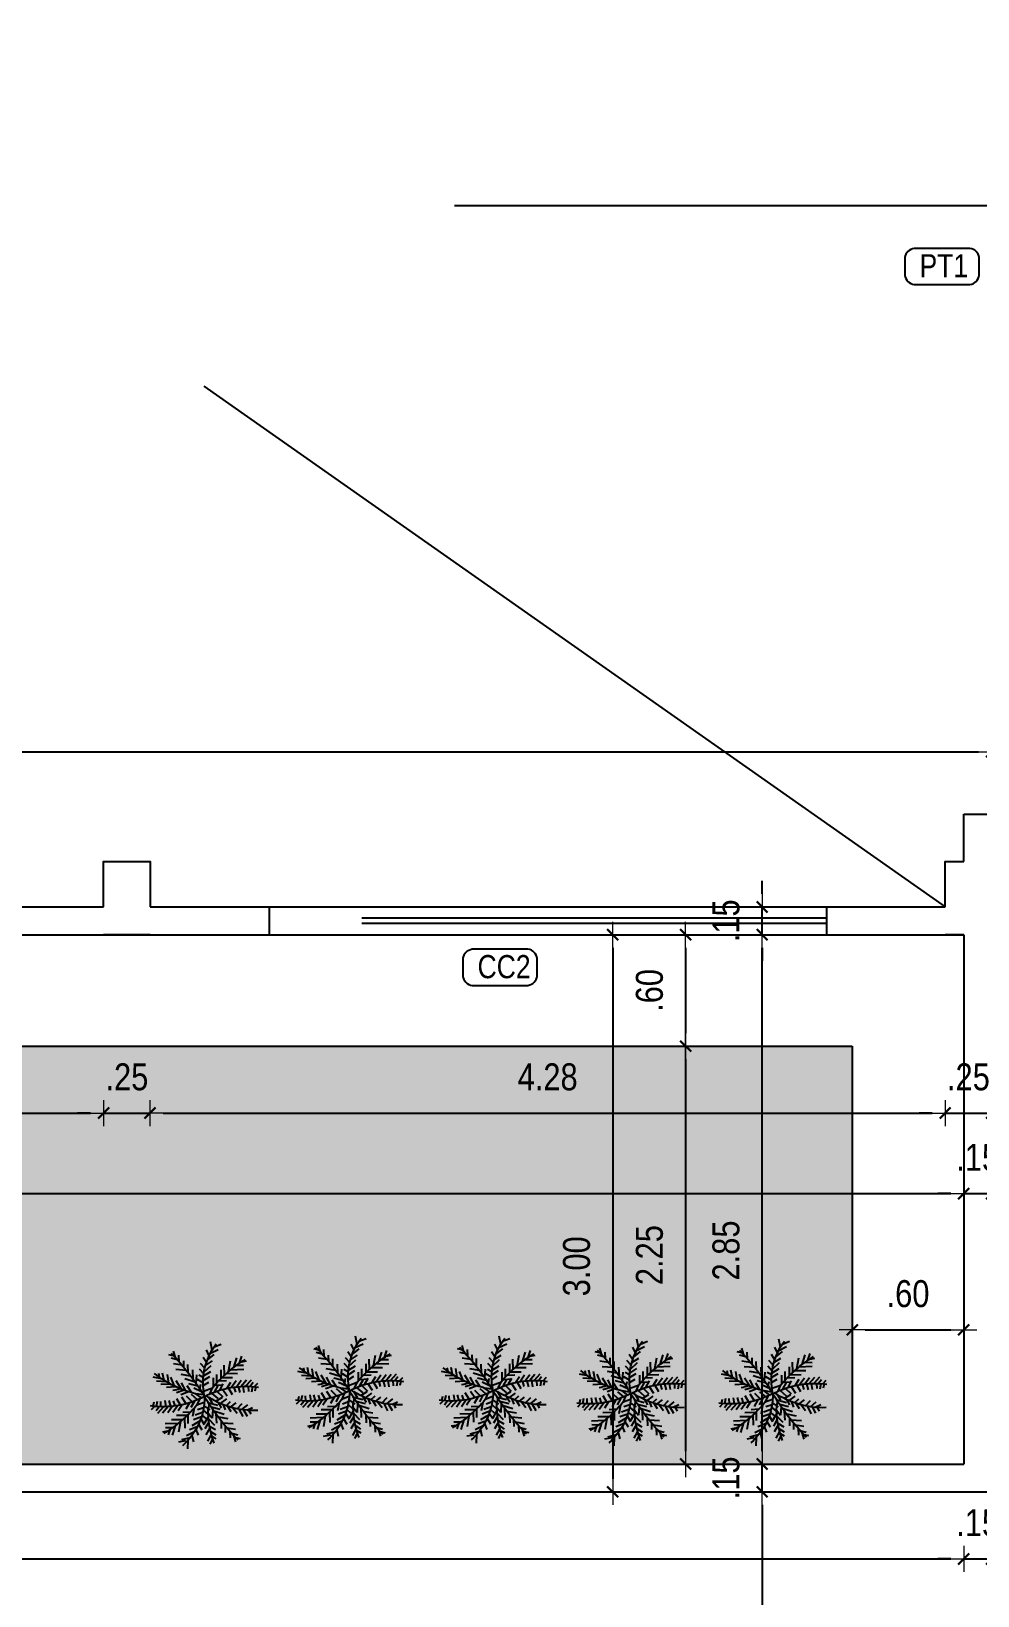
# Model space of a CAD drawing. Header units: millimetres. Extents: x 1170 to 1315, y 90 to 135.
# Drawn here: x 1284.61 to 1289.71, y 94.6 to 103.02 of the extents above; entities that cross this region are included whole.
import ezdxf
from ezdxf.enums import TextEntityAlignment as Align

# ---------------------------------------------------------------- set-up
doc = ezdxf.new("R2010")
doc.units = ezdxf.units.MM
doc.header["$LTSCALE"] = 20
doc.header["$MEASUREMENT"] = 0
for name, pattern in [('CENTER', [2, 1.25, -0.25, 0.25, -0.25]), ('HIDDEN', [0.375, 0.25, -0.125]), ('HIDDEN2', [0.1875, 0.125, -0.0625])]:
    doc.linetypes.add(name, pattern=pattern)
doc.layers.get('DEFPOINTS').update_dxf_attribs({"linetype": 'CONTINUOUS'})
for name, color, linetype in [('COTA', 7, 'CONTINUOUS'), ('E-hatch', 8, 'CONTINUOUS'), ('Indic_Corte_Vista', 2, 'CONTINUOUS'), ('LAYER1', 7, 'CONTINUOUS'), ('LAYER7', 4, 'CONTINUOUS'), ('VE', 118, 'CONTINUOUS'), ('VEGET', 76, 'CONTINUOUS')]:
    doc.layers.add(name, color=color, linetype=linetype)
doc.layers.add('E-Pen-C', color=4, linetype='CONTINUOUS', lineweight=15)
doc.layers.add('E-Pen-G', color=3, linetype='CONTINUOUS', lineweight=30)
doc.styles.add('F2', font='ARIALN.TTF')
doc.dimstyles.new('DIMENSION-1', dxfattribs={"dimtxt": 0.145, "dimasz": 0.07, "dimexe": 1, "dimexo": 0, "dimgap": 0.12, "dimtad": 1, "dimzin": 7, "dimdsep": 46, "dimtxsty": 'F2', "dimblk1": 'TRACO', "dimblk2": 'TRACO', "dimsah": 1, "dimcen": 1, "dimse1": 1, "dimse2": 1, "dimclrd": 4, "dimclre": 256, "dimclrt": 4, "dimadec": 8, "dimazin": 0, "dimtfac": 1, "dimtix": 1, "dimtmove": 2, "dimatfit": 3, "dimldrblk": 'TRACO', "dimfxl": 1, "dimtolj": 1, "dimtzin": 0, "dimarcsym": 0})

# ---------------------------------------------------------------- blocks, each defined once
blk = doc.blocks.new('TRACO')
at = {"layer": 'E-Pen-C'}
for p, q in [((-1, 0), (1, 0)), ((0, 1), (0, -1))]:
    blk.add_line(p, q, dxfattribs=at)
at = {"layer": 'E-Pen-G'}
blk.add_line((-0.42, -0.42), (0.42, 0.42), dxfattribs=at)
blk = doc.blocks.new('*D342')
at = {"layer": 'COTA', "color": 4, "linetype": 'Continuous', "lineweight": -2}
for p, q in [((1288.5467, 95.3784), (1288.5467, 95.4484)), ((1288.5467, 95.1584), (1288.5467, 95.3084)), ((1288.5467, 95.0884), (1288.5467, 95.0184))]:
    blk.add_line(p, q, dxfattribs=at)
at = {"layer": 'DEFPOINTS', "color": 0, "linetype": 'Continuous'}
for p in [(1288.5467, 95.3084), (1288.6707, 95.3084), (1288.6707, 95.1584)]:
    blk.add_point(p, dxfattribs=at)
at = {"layer": 'COTA', "color": 4, "linetype": 'Continuous', "lineweight": -2, "xscale": 0.07, "yscale": 0.07, "zscale": 0.07}
for p, rotation in [((1288.5467, 95.3084), 270), ((1288.5467, 95.1584), 90)]:
    blk.add_blockref('TRACO', p, dxfattribs=dict(at, rotation=rotation))
at = {"layer": 'COTA', "color": 4, "linetype": 'Continuous', "insert": (1288.3527, 95.2334), "char_height": 0.145, "attachment_point": 5, "rotation": 90, "style": 'F2'}
blk.add_mtext('\\A1;.15', dxfattribs=at)
blk = doc.blocks.new('*D343')
at = {"layer": 'COTA', "color": 4, "linetype": 'Continuous', "lineweight": -2}
blk.add_line((1288.5467, 95.3784), (1288.5467, 98.0884), dxfattribs=at)
at = {"layer": 'DEFPOINTS', "color": 0, "linetype": 'Continuous'}
for p in [(1288.5467, 98.1584), (1289.5316, 98.1584), (1288.6707, 95.3084)]:
    blk.add_point(p, dxfattribs=at)
at = {"layer": 'COTA', "color": 4, "linetype": 'Continuous', "lineweight": -2, "xscale": 0.07, "yscale": 0.07, "zscale": 0.07}
for p, rotation in [((1288.5467, 98.1584), 90), ((1288.5467, 95.3084), 270)]:
    blk.add_blockref('TRACO', p, dxfattribs=dict(at, rotation=rotation))
at = {"layer": 'COTA', "color": 4, "linetype": 'Continuous', "insert": (1288.3527, 96.4581), "char_height": 0.145, "attachment_point": 5, "rotation": 90, "style": 'F2'}
blk.add_mtext('\\A1;2.85', dxfattribs=at)
blk = doc.blocks.new('*D344')
at = {"layer": 'COTA', "color": 4, "linetype": 'Continuous', "lineweight": -2}
for p, q in [((1288.5467, 98.3784), (1288.5467, 98.4484)), ((1288.5467, 98.1584), (1288.5467, 98.3084)), ((1288.5467, 98.0884), (1288.5467, 98.0184))]:
    blk.add_line(p, q, dxfattribs=at)
at = {"layer": 'DEFPOINTS', "color": 0, "linetype": 'Continuous'}
for p in [(1288.5467, 98.3084), (1289.5316, 98.3084), (1289.5316, 98.1584)]:
    blk.add_point(p, dxfattribs=at)
at = {"layer": 'COTA', "color": 4, "linetype": 'Continuous', "lineweight": -2, "xscale": 0.07, "yscale": 0.07, "zscale": 0.07}
for p, rotation in [((1288.5467, 98.3084), 270), ((1288.5467, 98.1584), 90)]:
    blk.add_blockref('TRACO', p, dxfattribs=dict(at, rotation=rotation))
at = {"layer": 'COTA', "color": 4, "linetype": 'Continuous', "insert": (1288.3527, 98.2334), "char_height": 0.145, "attachment_point": 5, "rotation": 90, "style": 'F2'}
blk.add_mtext('\\A1;.15', dxfattribs=at)
blk = doc.blocks.new('*D353')
at = {"layer": 'COTA', "color": 4, "linetype": 'Continuous', "lineweight": -2}
blk.add_line((1288.5467, 95.0884), (1288.5467, 92.7343), dxfattribs=at)
at = {"layer": 'DEFPOINTS', "color": 0, "linetype": 'Continuous'}
for p in [(1289.7816, 95.1584), (1288.5467, 92.6643), (1289.8711, 92.6643)]:
    blk.add_point(p, dxfattribs=at)
at = {"layer": 'COTA', "color": 4, "linetype": 'Continuous', "lineweight": -2, "xscale": 0.07, "yscale": 0.07, "zscale": 0.07}
for p, rotation in [((1288.5467, 95.1584), 90), ((1288.5467, 92.6643), 270)]:
    blk.add_blockref('TRACO', p, dxfattribs=dict(at, rotation=rotation))
at = {"layer": 'COTA', "color": 4, "linetype": 'Continuous', "insert": (1288.3527, 93.9114), "char_height": 0.145, "attachment_point": 5, "rotation": 90, "style": 'F2'}
blk.add_mtext('\\A1;2.50', dxfattribs=at)
blk = doc.blocks.new('*D357')
at = {"layer": 'COTA', "color": 4, "linetype": 'Continuous', "lineweight": -2}
blk.add_line((1266.7543, 94.7975), (1289.5616, 94.7975), dxfattribs=at)
at = {"layer": 'DEFPOINTS', "color": 0, "linetype": 'Continuous'}
for p in [(1289.6316, 95.3084), (1266.6843, 95.1584), (1289.6316, 94.7975)]:
    blk.add_point(p, dxfattribs=at)
at = {"layer": 'COTA', "color": 4, "linetype": 'Continuous', "lineweight": -2, "xscale": 0.07, "yscale": 0.07, "zscale": 0.07, "rotation": 180}
blk.add_blockref('TRACO', (1266.6843, 94.7975), dxfattribs=at)
at = {"layer": 'COTA', "color": 4, "linetype": 'Continuous', "lineweight": -2, "xscale": 0.07, "yscale": 0.07, "zscale": 0.07}
blk.add_blockref('TRACO', (1289.6316, 94.7975), dxfattribs=at)
at = {"layer": 'COTA', "color": 4, "linetype": 'Continuous', "insert": (1278.1579, 94.9916), "char_height": 0.145, "attachment_point": 5, "style": 'F2'}
blk.add_mtext('\\A1;22.95', dxfattribs=at)
blk = doc.blocks.new('*D358')
at = {"layer": 'COTA', "color": 4, "linetype": 'Continuous', "lineweight": -2}
for p, q in [((1289.5616, 94.7975), (1289.4916, 94.7975)), ((1289.6316, 94.7975), (1289.7816, 94.7975)), ((1289.8516, 94.7975), (1289.9216, 94.7975))]:
    blk.add_line(p, q, dxfattribs=at)
at = {"layer": 'DEFPOINTS', "color": 0, "linetype": 'Continuous'}
for p in [(1289.6316, 95.3084), (1289.7816, 95.1584), (1289.7816, 94.7975)]:
    blk.add_point(p, dxfattribs=at)
at = {"layer": 'COTA', "color": 4, "linetype": 'Continuous', "lineweight": -2, "xscale": 0.07, "yscale": 0.07, "zscale": 0.07}
blk.add_blockref('TRACO', (1289.6316, 94.7975), dxfattribs=at)
at = {"layer": 'COTA', "color": 4, "linetype": 'Continuous', "lineweight": -2, "xscale": 0.07, "yscale": 0.07, "zscale": 0.07, "rotation": 180}
blk.add_blockref('TRACO', (1289.7816, 94.7975), dxfattribs=at)
at = {"layer": 'COTA', "color": 4, "linetype": 'Continuous', "insert": (1289.7066, 94.9916), "char_height": 0.145, "attachment_point": 5, "style": 'F2'}
blk.add_mtext('\\A1;.15', dxfattribs=at)
blk = doc.blocks.new('*D361')
at = {"layer": 'COTA', "color": 4, "linetype": 'Continuous', "lineweight": -2}
blk.add_line((1263.6602, 94.3949), (1294.7116, 94.3949), dxfattribs=at)
at = {"layer": 'DEFPOINTS', "color": 0, "linetype": 'Continuous'}
for p in [(1263.5902, 95.1584), (1294.7816, 95.1584), (1294.7816, 94.3949)]:
    blk.add_point(p, dxfattribs=at)
at = {"layer": 'COTA', "color": 4, "linetype": 'Continuous', "lineweight": -2, "xscale": 0.07, "yscale": 0.07, "zscale": 0.07, "rotation": 180}
blk.add_blockref('TRACO', (1263.5902, 94.3949), dxfattribs=at)
at = {"layer": 'COTA', "color": 4, "linetype": 'Continuous', "lineweight": -2, "xscale": 0.07, "yscale": 0.07, "zscale": 0.07}
blk.add_blockref('TRACO', (1294.7816, 94.3949), dxfattribs=at)
at = {"layer": 'COTA', "color": 4, "linetype": 'Continuous', "insert": (1279.1859, 94.5889), "char_height": 0.145, "attachment_point": 5, "style": 'F2'}
blk.add_mtext('\\A1;31.19', dxfattribs=at)
blk = doc.blocks.new('*D377')
at = {"layer": 'COTA', "color": 4, "linetype": 'Continuous', "lineweight": -2}
blk.add_line((1266.9529, 99.1441), (1289.7116, 99.1441), dxfattribs=at)
at = {"layer": 'DEFPOINTS', "color": 0, "linetype": 'Continuous'}
for p in [(1289.7816, 99.1441), (1266.8829, 98.5536), (1289.7816, 98.5536)]:
    blk.add_point(p, dxfattribs=at)
at = {"layer": 'COTA', "color": 4, "linetype": 'Continuous', "lineweight": -2, "xscale": 0.07, "yscale": 0.07, "zscale": 0.07, "rotation": 180}
blk.add_blockref('TRACO', (1266.8829, 99.1441), dxfattribs=at)
at = {"layer": 'COTA', "color": 4, "linetype": 'Continuous', "lineweight": -2, "xscale": 0.07, "yscale": 0.07, "zscale": 0.07}
blk.add_blockref('TRACO', (1289.7816, 99.1441), dxfattribs=at)
at = {"layer": 'COTA', "color": 4, "linetype": 'Continuous', "insert": (1279.3422, 99.3381), "char_height": 0.145, "attachment_point": 5, "style": 'F2'}
blk.add_mtext('\\A1;22.90', dxfattribs=at)
blk = doc.blocks.new('*D385')
at = {"layer": 'COTA', "color": 4, "linetype": 'Continuous', "lineweight": -2}
blk.add_line((1280.7929, 97.1984), (1284.9329, 97.1984), dxfattribs=at)
at = {"layer": 'DEFPOINTS', "color": 0, "linetype": 'Continuous'}
for p in [(1280.7229, 98.1584), (1285.0029, 98.1584), (1285.0029, 97.1984)]:
    blk.add_point(p, dxfattribs=at)
at = {"layer": 'COTA', "color": 4, "linetype": 'Continuous', "lineweight": -2, "xscale": 0.07, "yscale": 0.07, "zscale": 0.07, "rotation": 180}
blk.add_blockref('TRACO', (1280.7229, 97.1984), dxfattribs=at)
at = {"layer": 'COTA', "color": 4, "linetype": 'Continuous', "lineweight": -2, "xscale": 0.07, "yscale": 0.07, "zscale": 0.07}
blk.add_blockref('TRACO', (1285.0029, 97.1984), dxfattribs=at)
at = {"layer": 'COTA', "color": 4, "linetype": 'Continuous', "insert": (1282.8629, 97.3924), "char_height": 0.145, "attachment_point": 5, "style": 'F2'}
blk.add_mtext('\\A1;4.28', dxfattribs=at)
blk = doc.blocks.new('*D386')
at = {"layer": 'COTA', "color": 4, "linetype": 'Continuous', "lineweight": -2}
for p, q in [((1284.9329, 97.1984), (1284.8629, 97.1984)), ((1285.0029, 97.1984), (1285.2529, 97.1984)), ((1285.3229, 97.1984), (1285.3929, 97.1984))]:
    blk.add_line(p, q, dxfattribs=at)
at = {"layer": 'DEFPOINTS', "color": 0, "linetype": 'Continuous'}
for p in [(1285.0029, 98.1584), (1285.2529, 98.1584), (1285.2529, 97.1984)]:
    blk.add_point(p, dxfattribs=at)
at = {"layer": 'COTA', "color": 4, "linetype": 'Continuous', "lineweight": -2, "xscale": 0.07, "yscale": 0.07, "zscale": 0.07}
blk.add_blockref('TRACO', (1285.0029, 97.1984), dxfattribs=at)
at = {"layer": 'COTA', "color": 4, "linetype": 'Continuous', "lineweight": -2, "xscale": 0.07, "yscale": 0.07, "zscale": 0.07, "rotation": 180}
blk.add_blockref('TRACO', (1285.2529, 97.1984), dxfattribs=at)
at = {"layer": 'COTA', "color": 4, "linetype": 'Continuous', "insert": (1285.1279, 97.3924), "char_height": 0.145, "attachment_point": 5, "style": 'F2'}
blk.add_mtext('\\A1;.25', dxfattribs=at)
blk = doc.blocks.new('*D387')
at = {"layer": 'COTA', "color": 4, "linetype": 'Continuous', "lineweight": -2}
blk.add_line((1285.3229, 97.1984), (1289.4616, 97.1984), dxfattribs=at)
at = {"layer": 'DEFPOINTS', "color": 0, "linetype": 'Continuous'}
for p in [(1285.2529, 98.1584), (1289.5316, 98.1584), (1289.5316, 97.1984)]:
    blk.add_point(p, dxfattribs=at)
at = {"layer": 'COTA', "color": 4, "linetype": 'Continuous', "lineweight": -2, "xscale": 0.07, "yscale": 0.07, "zscale": 0.07, "rotation": 180}
blk.add_blockref('TRACO', (1285.2529, 97.1984), dxfattribs=at)
at = {"layer": 'COTA', "color": 4, "linetype": 'Continuous', "lineweight": -2, "xscale": 0.07, "yscale": 0.07, "zscale": 0.07}
blk.add_blockref('TRACO', (1289.5316, 97.1984), dxfattribs=at)
at = {"layer": 'COTA', "color": 4, "linetype": 'Continuous', "insert": (1287.3922, 97.3924), "char_height": 0.145, "attachment_point": 5, "style": 'F2'}
blk.add_mtext('\\A1;4.28', dxfattribs=at)
blk = doc.blocks.new('*D388')
at = {"layer": 'COTA', "color": 4, "linetype": 'Continuous', "lineweight": -2}
for p, q in [((1289.4616, 97.1984), (1289.3916, 97.1984)), ((1289.5316, 97.1984), (1289.7816, 97.1984)), ((1289.8516, 97.1984), (1289.9216, 97.1984))]:
    blk.add_line(p, q, dxfattribs=at)
at = {"layer": 'DEFPOINTS', "color": 0, "linetype": 'Continuous'}
for p in [(1289.5316, 98.1584), (1289.7816, 98.1584), (1289.7816, 97.1984)]:
    blk.add_point(p, dxfattribs=at)
at = {"layer": 'COTA', "color": 4, "linetype": 'Continuous', "lineweight": -2, "xscale": 0.07, "yscale": 0.07, "zscale": 0.07}
blk.add_blockref('TRACO', (1289.5316, 97.1984), dxfattribs=at)
at = {"layer": 'COTA', "color": 4, "linetype": 'Continuous', "lineweight": -2, "xscale": 0.07, "yscale": 0.07, "zscale": 0.07, "rotation": 180}
blk.add_blockref('TRACO', (1289.7816, 97.1984), dxfattribs=at)
at = {"layer": 'COTA', "color": 4, "linetype": 'Continuous', "insert": (1289.6566, 97.3924), "char_height": 0.145, "attachment_point": 5, "style": 'F2'}
blk.add_mtext('\\A1;.25', dxfattribs=at)
blk = doc.blocks.new('*D390')
at = {"layer": 'COTA', "color": 4, "linetype": 'Continuous', "lineweight": -2}
blk.add_line((1267.1029, 96.7648), (1289.5616, 96.7648), dxfattribs=at)
at = {"layer": 'DEFPOINTS', "color": 0, "linetype": 'Continuous'}
for p in [(1267.0329, 98.3084), (1289.6316, 98.1584), (1289.6316, 96.7648)]:
    blk.add_point(p, dxfattribs=at)
at = {"layer": 'COTA', "color": 4, "linetype": 'Continuous', "lineweight": -2, "xscale": 0.07, "yscale": 0.07, "zscale": 0.07, "rotation": 180}
blk.add_blockref('TRACO', (1267.0329, 96.7648), dxfattribs=at)
at = {"layer": 'COTA', "color": 4, "linetype": 'Continuous', "lineweight": -2, "xscale": 0.07, "yscale": 0.07, "zscale": 0.07}
blk.add_blockref('TRACO', (1289.6316, 96.7648), dxfattribs=at)
at = {"layer": 'COTA', "color": 4, "linetype": 'Continuous', "insert": (1278.3322, 96.9589), "char_height": 0.145, "attachment_point": 5, "style": 'F2'}
blk.add_mtext('\\A1;22.60', dxfattribs=at)
blk = doc.blocks.new('*D391')
at = {"layer": 'COTA', "color": 4, "linetype": 'Continuous', "lineweight": -2}
for p, q in [((1289.5616, 96.7648), (1289.4916, 96.7648)), ((1289.6316, 96.7648), (1289.7816, 96.7648)), ((1289.8516, 96.7648), (1289.9216, 96.7648))]:
    blk.add_line(p, q, dxfattribs=at)
at = {"layer": 'DEFPOINTS', "color": 0, "linetype": 'Continuous'}
for p in [(1289.6316, 98.1584), (1289.7816, 98.1584), (1289.7816, 96.7648)]:
    blk.add_point(p, dxfattribs=at)
at = {"layer": 'COTA', "color": 4, "linetype": 'Continuous', "lineweight": -2, "xscale": 0.07, "yscale": 0.07, "zscale": 0.07}
blk.add_blockref('TRACO', (1289.6316, 96.7648), dxfattribs=at)
at = {"layer": 'COTA', "color": 4, "linetype": 'Continuous', "lineweight": -2, "xscale": 0.07, "yscale": 0.07, "zscale": 0.07, "rotation": 180}
blk.add_blockref('TRACO', (1289.7816, 96.7648), dxfattribs=at)
at = {"layer": 'COTA', "color": 4, "linetype": 'Continuous', "insert": (1289.7066, 96.9589), "char_height": 0.145, "attachment_point": 5, "style": 'F2'}
blk.add_mtext('\\A1;.15', dxfattribs=at)
blk = doc.blocks.new('*D392')
at = {"layer": 'COTA', "color": 4, "linetype": 'Continuous', "lineweight": -2}
blk.add_line((1288.1347, 98.0884), (1288.1347, 97.6284), dxfattribs=at)
at = {"layer": 'DEFPOINTS', "color": 0, "linetype": 'Continuous'}
for p in [(1288.0723, 98.1584), (1288.0723, 97.5584), (1288.1347, 97.5584)]:
    blk.add_point(p, dxfattribs=at)
at = {"layer": 'COTA', "color": 4, "linetype": 'Continuous', "lineweight": -2, "xscale": 0.07, "yscale": 0.07, "zscale": 0.07}
for p, rotation in [((1288.1347, 98.1584), 90), ((1288.1347, 97.5584), 270)]:
    blk.add_blockref('TRACO', p, dxfattribs=dict(at, rotation=rotation))
at = {"layer": 'COTA', "color": 4, "linetype": 'Continuous', "insert": (1287.9406, 97.8584), "char_height": 0.145, "attachment_point": 5, "rotation": 90, "style": 'F2'}
blk.add_mtext('\\A1;.60', dxfattribs=at)
blk = doc.blocks.new('*D393')
at = {"layer": 'COTA', "color": 4, "linetype": 'Continuous', "lineweight": -2}
blk.add_line((1288.1347, 97.4884), (1288.1347, 95.3784), dxfattribs=at)
at = {"layer": 'DEFPOINTS', "color": 0, "linetype": 'Continuous'}
for p in [(1288.0723, 97.5584), (1288.1347, 95.3084), (1288.6707, 95.3084)]:
    blk.add_point(p, dxfattribs=at)
at = {"layer": 'COTA', "color": 4, "linetype": 'Continuous', "lineweight": -2, "xscale": 0.07, "yscale": 0.07, "zscale": 0.07}
for p, rotation in [((1288.1347, 97.5584), 90), ((1288.1347, 95.3084), 270)]:
    blk.add_blockref('TRACO', p, dxfattribs=dict(at, rotation=rotation))
at = {"layer": 'COTA', "color": 4, "linetype": 'Continuous', "insert": (1287.9406, 96.4334), "char_height": 0.145, "attachment_point": 5, "rotation": 90, "style": 'F2'}
blk.add_mtext('\\A1;2.25', dxfattribs=at)
blk = doc.blocks.new('*D394')
at = {"layer": 'COTA', "color": 4, "linetype": 'Continuous', "lineweight": -2}
blk.add_line((1287.7426, 98.0884), (1287.7426, 95.2284), dxfattribs=at)
at = {"layer": 'DEFPOINTS', "color": 0, "linetype": 'Continuous'}
for p in [(1287.7426, 98.1584), (1287.7426, 95.1584), (1287.7426, 95.1584)]:
    blk.add_point(p, dxfattribs=at)
at = {"layer": 'COTA', "color": 4, "linetype": 'Continuous', "lineweight": -2, "xscale": 0.07, "yscale": 0.07, "zscale": 0.07}
for p, rotation in [((1287.7426, 98.1584), 90), ((1287.7426, 95.1584), 270)]:
    blk.add_blockref('TRACO', p, dxfattribs=dict(at, rotation=rotation))
at = {"layer": 'COTA', "color": 4, "linetype": 'Continuous', "insert": (1287.5485, 96.373), "char_height": 0.145, "attachment_point": 5, "rotation": 90, "style": 'F2'}
blk.add_mtext('\\A1;3.00', dxfattribs=at)
blk = doc.blocks.new('*D402')
at = {"layer": 'COTA', "color": 4, "linetype": 'Continuous', "lineweight": -2}
blk.add_line((1289.1016, 96.0308), (1289.5616, 96.0308), dxfattribs=at)
at = {"layer": 'DEFPOINTS', "color": 0, "linetype": 'Continuous'}
for p in [(1289.0316, 97.5584), (1289.6316, 97.5584), (1289.6316, 96.0308)]:
    blk.add_point(p, dxfattribs=at)
at = {"layer": 'COTA', "color": 4, "linetype": 'Continuous', "lineweight": -2, "xscale": 0.07, "yscale": 0.07, "zscale": 0.07, "rotation": 180}
blk.add_blockref('TRACO', (1289.0316, 96.0308), dxfattribs=at)
at = {"layer": 'COTA', "color": 4, "linetype": 'Continuous', "lineweight": -2, "xscale": 0.07, "yscale": 0.07, "zscale": 0.07}
blk.add_blockref('TRACO', (1289.6316, 96.0308), dxfattribs=at)
at = {"layer": 'COTA', "color": 4, "linetype": 'Continuous', "insert": (1289.3316, 96.2248), "char_height": 0.145, "attachment_point": 5, "style": 'F2'}
blk.add_mtext('\\A1;.60', dxfattribs=at)
blk = doc.blocks.new('FLOR2')
at = {"layer": 'VE', "color": 8}
for p, q in [((-82.6, 266.8), (-71.8, 290.5)), ((-80.3, 253.3), (-101.6, 282.1)), ((53.7, 258.4), (40.8, 273)), ((53.2, 243.8), (73.7, 286)), ((-77.5, 238.1), (-64.7, 269)), ((52.3, 229.2), (26.3, 258.5)), ((51.1, 215.2), (79.6, 258.5)), ((-74.7, 224.4), (-101.7, 246.3)), ((-69.4, 199.7), (-47.7, 241.3)), ((49.4, 200.4), (16.6, 234.2)), ((48.1, 190.9), (79.6, 229.4)), ((-66.3, 186.3), (-93.5, 208.1)), ((-61.3, 166.2), (-30.7, 213.6)), ((43.9, 166.6), (16.6, 210)), ((42.1, 157.4), (74.8, 195.4)), ((187.8, 178.2), (161.1, 191.4)), ((197.1, 193.1), (174.8, 202.3)), ((193, 186.4), (218.9, 189.4)), ((-57.8, 153.1), (-91, 179.1)), ((-50.9, 128.4), (-27.3, 174.9)), ((34.9, 127.8), (16.6, 176)), ((174.2, 158.1), (152.7, 176.1)), ((179.9, 166.3), (207.2, 166.2)), ((-228.8, 121.8), (-258.8, 154)), ((-195.2, 116.4), (-211.3, 146.7)), ((-39.3, 91.1), (-19.9, 146.4)), ((27.5, 102.9), (6.9, 146.9)), ((157.5, 136.3), (134.7, 159.9)), ((166, 147.1), (213.3, 152.2)), ((-157.4, 106.1), (-168.5, 136.9)), ((-128.8, 95.1), (-135.3, 128.2)), ((-45.4, 110.2), (-82.7, 140.9)), ((30.7, 113.1), (65.1, 137.2)), ((141.8, 117.9), (121.5, 144.1)), ((150.9, 128.4), (195.6, 131.1)), ((-248.3, 123.4), (-282.9, 101.8)), ((-209.5, 119.1), (-251.1, 97.5)), ((-171.1, 110.4), (-216.8, 98.5)), ((-101.1, 81.5), (-107.5, 115.3)), ((-36.3, 82.2), (-75, 107.5)), ((-30.9, 66.6), (-12.1, 113)), ((17.2, 73.9), (2, 112.9)), ((23.1, 89.8), (60.2, 112.9)), ((105, 81.1), (89.8, 117)), ((125.4, 100.5), (108.7, 123.5)), ((134.9, 110.4), (178, 110.1)), ((-143, 100.9), (-184.2, 85)), ((-110.7, 86.6), (-160.6, 77.4)), ((-84.2, 71.5), (-80.2, 97.5)), ((-61, 55.7), (-56.7, 89.9)), ((54.7, 41.9), (48.8, 84.2)), ((81.1, 61.1), (66.9, 100.4)), ((115.6, 91), (160.4, 89.1)), ((189.8, 32.5), (233.7, 85.8)), ((-91.7, 76.1), (-133.4, 59.7)), ((-71.4, 63.1), (-110.4, 47.3)), ((-18.6, 33.4), (-9.2, 79.1)), ((28.8, 25.6), (25.9, 67.6)), ((97.7, 74.8), (137.5, 72.5)), ((127.7, 19.7), (162.5, 64.9)), ((161.6, 26), (195.9, 72.7)), ((228.3, 43.3), (249.4, 72.6)), ((256.3, 52.6), (276.4, 71.1)), ((-50.4, 47.4), (-82.6, 34.3)), ((-25, 50.2), (-47.6, 61.3)), ((-11.4, 15.4), (7.9, 51.4)), ((7.7, 13.9), (7.9, 51.4)), ((67, 50.6), (105.8, 45.4)), ((103.6, 16.2), (129.9, 47.5)), ((234.1, 50.4), (269.5, 38.8)), ((-162.2, -10.6), (-203.9, 23.1)), ((-138.3, -6.5), (-174.5, 20.9)), ((-104.1, -2.9), (-140.4, 24.4)), ((-79, 0.2), (-115.2, 27.6)), ((-27.9, 27.5), (-69, 0.4)), ((43.6, 34.6), (82.9, 28.8)), ((146.8, 23), (188.6, -10.7)), ((175.1, 28.9), (226.4, 2.4)), ((209.1, 37.6), (258.9, 19.8)), ((-190.4, -16.5), (-241.7, 10.1)), ((-34.8, -7.8), (-70.5, 0.7)), ((17.8, -11.5), (53.6, 12.1)), ((19.5, 20.2), (55.1, 11.7)), ((74.5, 13.1), (115.2, -7.4)), ((122.9, 19), (159.1, -8.4)), ((-224.4, -25.1), (-274.3, -7.4)), ((-205.1, -20), (-249, -73.3)), ((-176.9, -13.5), (-211.2, -60.3)), ((-143.1, -7.2), (-177.8, -52.5)), ((-119, -3.8), (-145.3, -35)), ((-90.2, -2.9), (-116.5, -34.1)), ((-59, -22.2), (-98.2, -16.3)), ((-43.8, -14.7), (-40.9, -56.7)), ((-17.4, -15.4), (-5.3, -45.9)), ((32.9, -20.5), (32.1, -58.5)), ((42.4, -25.6), (71.3, -6.3)), ((66.1, -36.8), (101.2, -13.5)), ((-260.6, -36.3), (-297.5, -24.2)), ((-271.7, -40.1), (-291.8, -58.6)), ((-243.7, -30.8), (-264.8, -60.1)), ((-82.4, -38.1), (-121.1, -32.9)), ((-70, -29.4), (-64.1, -71.7)), ((5.3, -32.4), (-13.4, -78.7)), ((9.6, -37.7), (32.3, -48.8)), ((54.4, -31.5), (57.1, -66)), ((88.6, -45.5), (126.2, -21)), ((109.3, -51.9), (156.4, -33)), ((143.9, -59.5), (181, -35.7)), ((212.6, -64.1), (249.1, -34.6)), ((240.1, -54.5), (268.6, -27.6)), ((-113, -62.3), (-152.8, -60)), ((-96.4, -48.6), (-82.2, -87.9)), ((-23.5, -56.8), (-61.5, -71.9)), ((15.6, -54.2), (-3.2, -100.5)), ((80.3, -42.5), (81.7, -68.7)), ((98.9, -48.8), (111.9, -80.7)), ((128.7, -56.7), (141.8, -87.8)), ((159, -61.7), (176, -89.7)), ((173.3, -63.2), (215.7, -42.4)), ((-131, -78.5), (-175.7, -76.6)), ((-120.3, -68.7), (-105.1, -104.5)), ((-25.5, -69.9), (-13.5, -100.4)), ((23.9, -78.7), (4.6, -133.9)), ((21, -69.7), (59.6, -95)), ((50.8, -62.6), (58.9, -94.5)), ((64.2, -73.5), (111.4, -79.4)), ((74.6, -82.5), (81.9, -127.1)), ((198, -64.3), (219.9, -90.7)), ((232.1, -62.8), (267.9, -88.5)), ((-150.3, -97.9), (-193.3, -97.6)), ((-140.7, -88), (-124, -111.1)), ((-28.9, -84.6), (-68.3, -95.7)), ((-31.5, -100), (-16.7, -124.3)), ((30, -97.7), (67.4, -128.4)), ((87.1, -94.1), (128.1, -98.7)), ((-166.3, -115.9), (-211, -118.7)), ((-172.9, -123.8), (-150, -147.4)), ((-157.1, -105.4), (-136.8, -131.7)), ((-37.2, -114.1), (-68.5, -119.5)), ((-39.9, -122.1), (-27.9, -152.6)), ((35.5, -115.9), (12, -162.5)), ((101.9, -109), (98.1, -145.2)), ((108.6, -116.2), (149.5, -121.2)), ((-181.4, -134.6), (-228.6, -139.7)), ((-45.5, -137.8), (-81, -147.5)), ((42.5, -140.6), (75.6, -166.6)), ((120.9, -130.2), (119.1, -162.8)), ((131.2, -142.8), (171.4, -148.5)), ((-195.2, -153.8), (-222.5, -153.8)), ((-203.2, -165.8), (-176.5, -178.9)), ((-189.5, -145.7), (-168.1, -163.6)), ((-50.1, -149.5), (-40.8, -185.5)), ((45.9, -153.7), (15.3, -201.1)), ((137.7, -151.4), (134.9, -176.1)), ((145.5, -162.1), (177.9, -167.4)), ((-208.4, -174), (-234.3, -177)), ((-212.4, -180.7), (-190.1, -189.9)), ((-59.4, -170.6), (-98.3, -175.1)), ((-63.4, -178.9), (-44, -219.3)), ((50.9, -173.8), (78.2, -195.6)), ((-71.3, -194.2), (-110.7, -203.1)), ((-75.6, -202), (-60.4, -237.2)), ((54.1, -187.2), (32.4, -228.8)), ((-84.5, -217), (-113.5, -232.1)), ((-90.3, -226.2), (-80.6, -245)), ((62.1, -225.6), (49.4, -256.6)), ((59.4, -211.9), (86.4, -233.9)), ((64.9, -240.8), (86.2, -269.6)), ((67.3, -254.3), (56.5, -278))]:
    blk.add_line(p, q, dxfattribs=at)
for centre, radius, start, end in [((-486.5, 269.5), 540.3, 336.1944, 2.2987), ((1087.9, 462.4), 1186.7, 188.516, 202.6061), ((-211.8, 435.3), 475.2, 295.4351, 330.987), ((-111.8, 349.6), 262, 304.4561, 313.2891), ((-266.2, -219.1), 342.9, 41.079, 90.2435), ((11.4, 742.8), 732.4, 273.4205, 291.3892), ((-26.8, -730.3), 732.4, 93.4205, 111.3892), ((196.4, -422.9), 475.2, 115.4351, 150.987), ((-481.7, 27.7), 466.5, 321.3423, 356.988), ((200.6, 278.7), 342.9, 232.5988, 281.7634), ((-1103.2, -449.9), 1186.7, 8.516, 22.6061), ((-241, -435.3), 473.3, 32.1218, 54.7349)]:
    blk.add_arc(centre, radius, start, end, dxfattribs=at)

msp = doc.modelspace()

# ---------------------------------------------------------------- hatches: boundary and pattern name
at = {"layer": 'E-hatch'}
h = msp.add_hatch(dxfattribs=at)
h.set_pattern_fill('GRASS', color=8, scale=0.2, style=0)
h.set_pattern_definition([(90, (-128.91521, -85.88496), (-0.141421356, 0.141421356), [0.0375, -0.245342713]), (45, (-128.9152, -85.88496), (-0.141421356, 0.141421356), [0.0375, -0.1625]), (135, (-128.9152, -85.88496), (-0.141421356, -0.141421356), [0.0375, -0.1625])])
h.paths.add_polyline_path([(1294.6544, 98.7084), (1289.7816, 98.7084), (1289.7816, 95.2584), (1290.7814, 95.2584, 0.379363)])
h.paths.add_polyline_path([(1292.1441, 96.5916, -1), (1292.0404, 96.5916, -1)], flags=16)
h.paths.add_polyline_path([(1292.0844, 97.8203), (1292.4803, 97.8203), (1292.4803, 98.1222), (1292.0844, 98.1222)], flags=24)
h.paths.add_polyline_path([(1290.5462, 96.7857), (1290.5462, 97.1815), (1290.2444, 97.1815), (1290.2444, 96.7857)], flags=24)
h.paths.add_polyline_path([(1289.5506, 96.8087), (1289.8541, 96.8087), (1289.8541, 97.1106), (1289.5506, 97.1106)], flags=9)
h.paths.add_polyline_path([(1291.922, 96.7629), (1292.6706, 96.7629), (1292.6706, 96.9792), (1291.922, 96.9792)], flags=24)
h.paths.add_polyline_path([(1291.9478, 96.9732), (1292.5681, 96.9732), (1292.5681, 97.1716), (1291.9478, 97.1716)], flags=24)
h.paths.add_polyline_path([(1292.149, 96.5831), (1292.569, 96.5831), (1292.569, 96.7994), (1292.149, 96.7994)], flags=24)
h.paths.add_polyline_path([(1292.0861, 96.3215), (1292.6743, 96.3215), (1292.6743, 96.5149), (1292.0861, 96.5149)], flags=24)
h = msp.add_hatch(dxfattribs=at)
h.set_pattern_fill('GRASS', color=8, scale=0.2, style=0)
h.set_pattern_definition([(90, (294.36423, -10.01342), (-0.141421356, 0.141421356), [0.0375, -0.245342713]), (45, (294.36423, -10.01342), (-0.141421356, 0.141421356), [0.0375, -0.1625]), (135, (294.36423, -10.01342), (-0.141421356, -0.141421356), [0.0375, -0.1625])])
h.paths.add_polyline_path([(1263.1828, 97.5584), (1289.0316, 97.5584), (1289.0316, 95.3084), (1266.6843, 95.3084), (1266.4111, 95.3182), (1266.1233, 95.3496), (1265.865, 95.3967), (1265.5465, 95.4805), (1265.3216, 95.5578), (1264.9789, 95.7069), (1264.7667, 95.8201), (1264.5038, 95.9856), (1264.2961, 96.139), (1264.1341, 96.2745), (1263.9533, 96.445), (1263.7959, 96.6133), (1263.6267, 96.8193), (1263.4805, 97.0239), (1263.3709, 97.1984), (1263.273, 97.3742)])
h.paths.add_polyline_path([(1277.9451, 96.0093), (1277.9451, 96.0611), (1277.9253, 96.0572), (1277.9085, 96.046)], flags=24)
h.paths.add_polyline_path([(1277.9451, 96.0093), (1277.9085, 96.046), (1277.8973, 96.0292), (1277.8933, 96.0093)], flags=24)
h.paths.add_polyline_path([(1277.9451, 96.0093), (1277.997, 96.0093), (1277.993, 95.9895), (1277.9818, 95.9727)], flags=24)
h.paths.add_polyline_path([(1277.9451, 96.0093), (1277.9818, 95.9727), (1277.965, 95.9614), (1277.9451, 95.9575)], flags=24)
edge = h.paths.add_edge_path(flags=16)
edge.add_line((1277.9451, 95.9057), (1277.9451, 96.113))
edge = h.paths.add_edge_path(flags=16)
edge.add_arc((1277.9451, 96.0093), 0.0518, 0, 360)
edge = h.paths.add_edge_path(flags=16)
edge.add_line((1277.8415, 96.0093), (1278.329, 96.0093))
h.paths.add_polyline_path([(1278.0019, 96.0008), (1278.3416, 96.0008), (1278.3416, 96.2171), (1278.0019, 96.2171)], flags=24)
h.paths.add_polyline_path([(1277.6312, 96.3851), (1278.5905, 96.3851), (1278.5905, 96.6308), (1277.6312, 96.6308)], flags=24)
h.paths.add_polyline_path([(1277.7749, 96.1805), (1278.5235, 96.1805), (1278.5235, 96.3969), (1277.7749, 96.3969)], flags=24)
h.paths.add_polyline_path([(1266.852, 97.2423), (1267.1554, 97.2423), (1267.1554, 97.5441), (1266.852, 97.5441)], flags=24)
h.paths.add_polyline_path([(1266.802, 96.8087), (1267.1054, 96.8087), (1267.1054, 97.1106), (1266.802, 97.1106)], flags=24)
h.paths.add_polyline_path([(1265.3843, 96.4613), (1265.3843, 96.8572), (1265.0825, 96.8572), (1265.0825, 96.4613)], flags=24)
h.paths.add_polyline_path([(1278.0899, 96.8087), (1278.5781, 96.8087), (1278.5781, 97.1106), (1278.0899, 97.1106)], flags=24)
h.paths.add_polyline_path([(1269.0778, 97.2423), (1269.4736, 97.2423), (1269.4736, 97.5441), (1269.0778, 97.5441)], flags=24)
h.paths.add_polyline_path([(1264.6508, 97.2423), (1265.0466, 97.2423), (1265.0466, 97.5441), (1264.6508, 97.5441)], flags=24)
h.paths.add_polyline_path([(1272.0097, 96.4613), (1272.0097, 96.8572), (1271.7079, 96.8572), (1271.7079, 96.4613)], flags=24)
h.paths.add_polyline_path([(1271.382, 97.2423), (1271.6854, 97.2423), (1271.6854, 97.5441), (1271.382, 97.5441)], flags=24)
h.paths.add_polyline_path([(1273.6078, 97.2423), (1274.0036, 97.2423), (1274.0036, 97.5441), (1273.6078, 97.5441)], flags=24)
h.paths.add_polyline_path([(1275.912, 97.2423), (1276.2154, 97.2423), (1276.2154, 97.5441), (1275.912, 97.5441)], flags=24)
h.paths.add_polyline_path([(1278.1378, 97.2423), (1278.5336, 97.2423), (1278.5336, 97.5441), (1278.1378, 97.5441)], flags=24)
h.paths.add_polyline_path([(1277.2224, 95.6057), (1279.2066, 95.6057), (1279.2066, 95.7991), (1277.2224, 95.7991)], flags=24)
h.paths.add_polyline_path([(1280.442, 97.2423), (1280.7454, 97.2423), (1280.7454, 97.5441), (1280.442, 97.5441)], flags=24)
h.paths.add_polyline_path([(1282.6678, 97.2423), (1283.0636, 97.2423), (1283.0636, 97.5441), (1282.6678, 97.5441)], flags=24)
h.paths.add_polyline_path([(1284.972, 97.2423), (1285.2754, 97.2423), (1285.2754, 97.5441), (1284.972, 97.5441)], flags=24)
h.paths.add_polyline_path([(1282.2639, 96.258), (1282.2639, 96.6539), (1281.9621, 96.6539), (1281.9621, 96.258)], flags=24)
h.paths.add_polyline_path([(1287.1971, 97.2423), (1287.593, 97.2423), (1287.593, 97.5441), (1287.1971, 97.5441)], flags=24)
h.paths.add_polyline_path([(1288.5028, 96.2613), (1288.5028, 96.6571), (1288.2009, 96.6571), (1288.2009, 96.2613)], flags=24)
h.paths.add_polyline_path([(1288.0908, 96.2367), (1288.0908, 96.6325), (1287.7889, 96.6325), (1287.7889, 96.2367)], flags=24)
h.paths.add_polyline_path([(1287.6987, 96.1759), (1287.6987, 96.5717), (1287.3968, 96.5717), (1287.3968, 96.1759)], flags=24)

# ---------------------------------------------------------------- linework, layer by layer
at = {"layer": 'COTA', "color": 8, "linetype": 'HIDDEN'}
msp.add_line((1267.1329, 114.0502), (1289.5316, 98.3084), dxfattribs=at)
at = {"layer": 'COTA', "color": 2, "linetype": 'CENTER'}
msp.add_line((1286.8903, 102.0848), (1299.9983, 102.0848), dxfattribs=at)
at = {"layer": 'COTA', "color": 4, "linetype": 'Continuous'}
for points in [[(1289.7149, 101.8047, 0.331371), (1289.6649, 101.8547), (1289.3646, 101.8544, 0.332506), (1289.3146, 101.8047), (1289.3146, 101.71, 0.330378), (1289.3646, 101.6597), (1289.6649, 101.66, 0.331371), (1289.7149, 101.71)], [(1287.3364, 98.0304, 0.331371), (1287.2864, 98.0804), (1286.9861, 98.0801, 0.332506), (1286.9361, 98.0304), (1286.9361, 97.9357, 0.330378), (1286.9861, 97.8854), (1287.2864, 97.8857, 0.331371), (1287.3364, 97.9357)]]:
    msp.add_lwpolyline(points, format="xyb", close=True, dxfattribs=at)
at = {"layer": 'Indic_Corte_Vista', "color": 8}
for p, q in [((1263.1828, 97.5584), (1289.0316, 97.5584)), ((1289.0316, 97.5584), (1289.0316, 95.3084))]:
    msp.add_line(p, q, dxfattribs=at)
at = {"layer": 'LAYER7', "color": 5, "linetype": 'Continuous'}
for p, q in [((1289.6316, 98.5536), (1289.6316, 98.8084)), ((1289.6316, 98.8084), (1289.7816, 98.8084)), ((1280.7229, 98.3084), (1285.0029, 98.3084)), ((1285.2529, 98.3084), (1289.5316, 98.3084)), ((1280.1858, 98.1584), (1289.6316, 98.1584)), ((1289.6316, 98.1584), (1289.6316, 95.3084)), ((1266.6843, 95.3084), (1289.6316, 95.3084)), ((1266.6843, 95.1584), (1289.7816, 95.1584))]:
    msp.add_line(p, q, dxfattribs=at)
at = {"layer": 'LAYER7', "color": 8, "linetype": 'HIDDEN2'}
for p, q in [((1285.8929, 98.3084), (1285.8929, 98.1584)), ((1288.8929, 98.2484), (1285.8929, 98.2484)), ((1288.8929, 98.3084), (1288.8929, 98.1584)), ((1288.8929, 98.2184), (1285.8929, 98.2184))]:
    msp.add_line(p, q, dxfattribs=at)
at = {"layer": 'LAYER7', "color": 5, "linetype": 'Continuous'}
for points in [[(1285.0029, 98.3084), (1285.0029, 98.5536), (1285.2529, 98.5536), (1285.2529, 98.3084)], [(1289.5316, 98.3084), (1289.5316, 98.5536), (1289.6316, 98.5536)], [(1285.2529, 98.1584), (1285.2529, 98.1584), (1285.0029, 98.1584)], [(1289.6316, 98.1584), (1289.5316, 98.1584)]]:
    msp.add_lwpolyline(points, dxfattribs=at)

# ---------------------------------------------------------------- block references
at = {"layer": 'VEGET', "ltscale": 0.35, "extrusion": (0, 0, -1), "rotation": 306.8674586725334}
for p, xscale, yscale, zscale in [((-1291.314, 97.3049), 0.004063363178100604, 0.004063363178100604, -0.004063363178100604), ((-1285.5461, 95.6617), 0.001015840794525151, 0.001015840794525151, -0.001015840794525151), ((-1286.3259, 95.6925), 0.001015840794525151, 0.001015840794525151, -0.001015840794525151), ((-1287.099, 95.6927), 0.001015840794525151, 0.001015840794525151, -0.001015840794525151), ((-1287.8403, 95.6772), 0.001015840794525151, 0.001015840794525151, -0.001015840794525151), ((-1288.6047, 95.6772), 0.001015840794525151, 0.001015840794525151, -0.001015840794525151)]:
    msp.add_blockref('FLOR2', p, dxfattribs=dict(at, xscale=xscale, yscale=yscale, zscale=zscale))

# ---------------------------------------------------------------- texts
at = {"layer": 'LAYER1', "color": 4, "linetype": 'Continuous', "style": 'F2'}
for s, p in [('PT1', (1289.3936, 101.8233, 1.8296)), ('CC2', (1287.0151, 98.049, 1.8296))]:
    msp.add_text(s, height=0.1246, dxfattribs=at).set_placement(p, align=Align.TOP_LEFT)

# ---------------------------------------------------------------- dimensions: what is measured, and where the dimension line sits
at = {"layer": 'COTA', "color": 7, "linetype": 'Continuous'}
dim = msp.add_linear_dim(base=(1289.7816, 99.1441), p1=(1266.8829, 98.5536), p2=(1289.7816, 98.5536), dimstyle='DIMENSION-1', override={"dimadec": 0, "dimfxl": 0.04}, dxfattribs=at)
dim.commit()
dim.dimension.update_dxf_attribs({"geometry": '*D377', "text_midpoint": (1279.3422, 99.3381), "dimtype": 160})
for base, p1, p2, override, picture, middle in [((1288.5467, 98.3084), (1289.5316, 98.1584), (1289.5316, 98.3084), {"dimadec": 0, "dimfxl": 0.06}, '*D344', (1288.3527, 98.2334)), ((1288.1347, 97.5584), (1288.0723, 98.1584), (1288.0723, 97.5584), {"dimadec": 0, "dimfxl": 0.04}, '*D392', (1287.9406, 97.8584)), ((1288.1347, 95.3084), (1288.0723, 97.5584), (1288.6707, 95.3084), {"dimadec": 0, "dimfxl": 0.04}, '*D393', (1287.9406, 96.4334)), ((1288.5467, 95.3084), (1288.6707, 95.1584), (1288.6707, 95.3084), {"dimadec": 0, "dimfxl": 0.06}, '*D342', (1288.3527, 95.2334))]:
    dim = msp.add_linear_dim(base=base, p1=p1, p2=p2, angle=90, dimstyle='DIMENSION-1', override=override, dxfattribs=at)
    dim.commit()
    dim.dimension.update_dxf_attribs({"geometry": picture, "text_midpoint": middle})
for base, p1, p2, override, picture, middle in [((1289.6316, 96.7648), (1267.0329, 98.3084), (1289.6316, 98.1584), {"dimadec": 0, "dimfxl": 0.04}, '*D390', (1278.3322, 96.9589)), ((1285.0029, 97.1984), (1280.7229, 98.1584), (1285.0029, 98.1584), {"dimadec": 0, "dimfxl": 0.04}, '*D385', (1282.8629, 97.3924)), ((1285.2529, 97.1984), (1285.0029, 98.1584), (1285.2529, 98.1584), {"dimadec": 0, "dimfxl": 0.04}, '*D386', (1285.1279, 97.3924)), ((1289.5316, 97.1984), (1285.2529, 98.1584), (1289.5316, 98.1584), {"dimadec": 0, "dimfxl": 0.04}, '*D387', (1287.3922, 97.3924)), ((1289.7816, 97.1984), (1289.5316, 98.1584), (1289.7816, 98.1584), {"dimadec": 0, "dimfxl": 0.04}, '*D388', (1289.6566, 97.3924)), ((1289.7816, 96.7648), (1289.6316, 98.1584), (1289.7816, 98.1584), {"dimadec": 0, "dimfxl": 0.04}, '*D391', (1289.7066, 96.9589)), ((1289.6316, 96.0308), (1289.0316, 97.5584), (1289.6316, 97.5584), {"dimadec": 0, "dimfxl": 0.04}, '*D402', (1289.3316, 96.2248)), ((1289.6316, 94.7975), (1266.6843, 95.1584), (1289.6316, 95.3084), {"dimadec": 0, "dimfxl": 0.06}, '*D357', (1278.1579, 94.9916)), ((1289.7816, 94.7975), (1289.6316, 95.3084), (1289.7816, 95.1584), {"dimadec": 0, "dimfxl": 0.06}, '*D358', (1289.7066, 94.9916)), ((1294.7816, 94.3949), (1263.5902, 95.1584), (1294.7816, 95.1584), {"dimadec": 0, "dimfxl": 0.06}, '*D361', (1279.1859, 94.5889))]:
    dim = msp.add_linear_dim(base=base, p1=p1, p2=p2, dimstyle='DIMENSION-1', override=override, dxfattribs=at)
    dim.commit()
    dim.dimension.update_dxf_attribs({"geometry": picture, "text_midpoint": middle})
for base, p1, p2, override, picture, middle in [((1287.7426, 95.1584), (1287.7426, 98.1584), (1287.7426, 95.1584), {"dimadec": 0, "dimfxl": 0.04}, '*D394', (1287.5485, 96.373)), ((1288.5467, 98.1584), (1288.6707, 95.3084), (1289.5316, 98.1584), {"dimadec": 0, "dimfxl": 0.06}, '*D343', (1288.3527, 96.4581))]:
    dim = msp.add_linear_dim(base=base, p1=p1, p2=p2, angle=90, dimstyle='DIMENSION-1', override=override, dxfattribs=at)
    dim.commit()
    dim.dimension.update_dxf_attribs({"geometry": picture, "text_midpoint": middle, "dimtype": 160})
dim = msp.add_linear_dim(base=(1288.5467, 92.6643), p1=(1289.7816, 95.1584), p2=(1289.8711, 92.6643), angle=90, text='2.50', dimstyle='DIMENSION-1', override={"dimadec": 0, "dimfxl": 0.06}, dxfattribs=at)
dim.commit()
dim.dimension.update_dxf_attribs({"geometry": '*D353', "text_midpoint": (1288.3527, 93.9114)})

doc.saveas('drawing.dxf')
